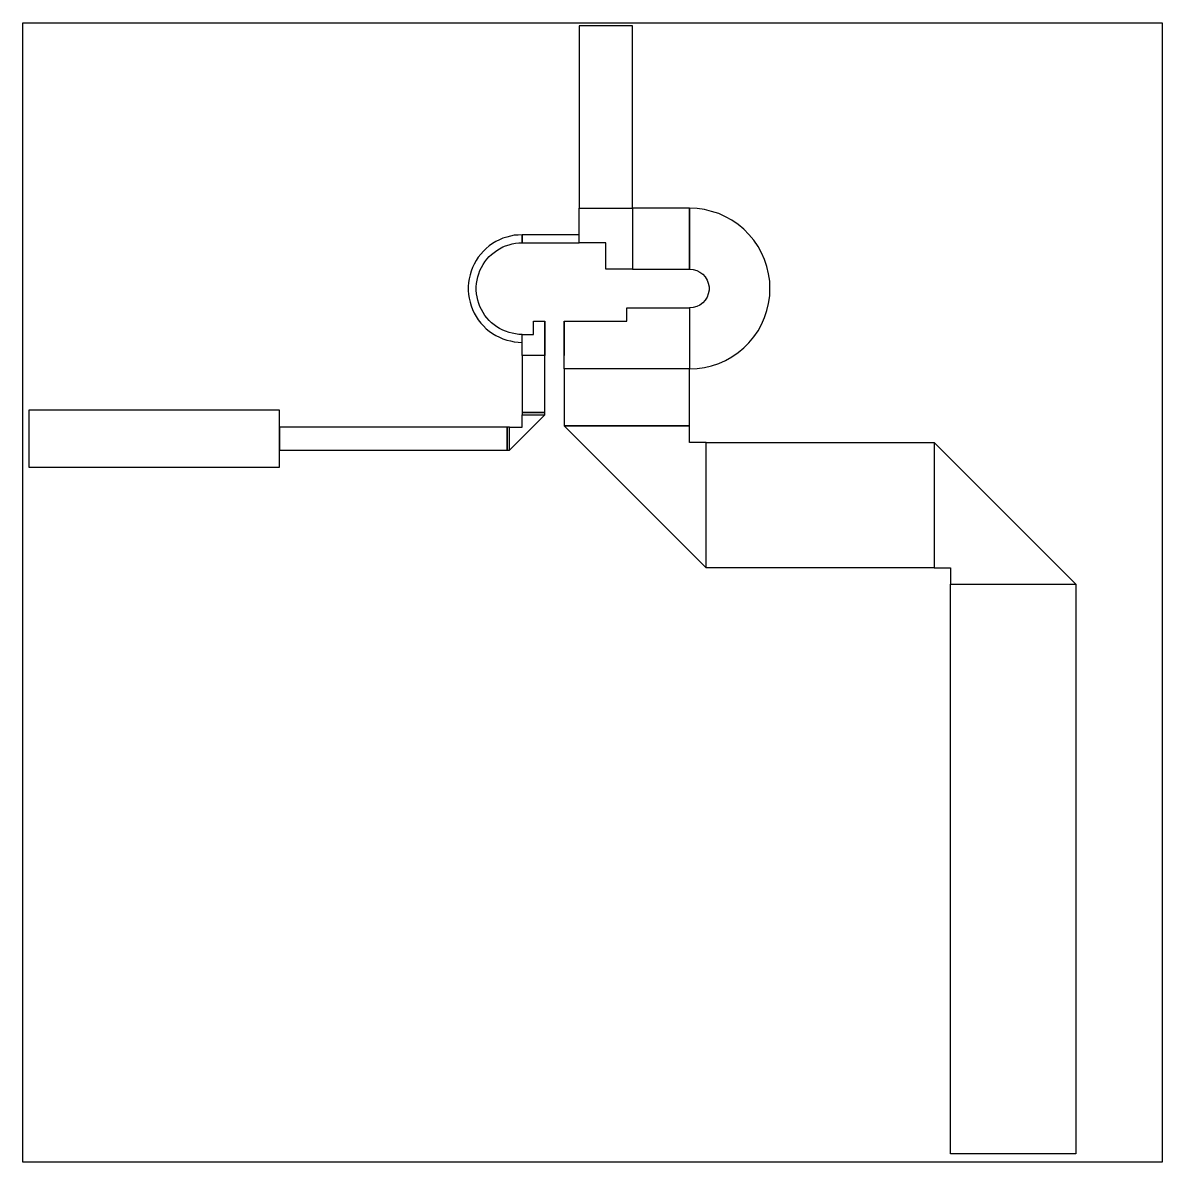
# Model space of a CAD drawing. Extents: x -929 to 71, y -340 to 660.
import ezdxf

# ---------------------------------------------------------------- set-up
doc = ezdxf.new("R2010")
doc.units = 9
doc.layers.add('Error', color=1, linetype='CONTINUOUS')
doc.layers.add('Thick_Metal', color=31, linetype='CONTINUOUS')

msp = doc.modelspace()

# ---------------------------------------------------------------- linework, layer by layer
at = {"layer": 'Error'}
msp.add_lwpolyline([(-929.25, 660.5), (70.75, 660.5), (70.75, -339.5), (-929.25, -339.5), (-929.25, 660.5), (-929, 660.25)], dxfattribs=at)
at = {"layer": 'Thick_Metal'}
for points in [[(-394, 497.75), (-394, 657.75), (-441, 657.75), (-441, 497.75)], [(-394, 497.75), (-394, 444.25), (-417.5, 444.25), (-417.5, 467.5), (-441, 467.5), (-441, 497.75)], [(-394, 444.25), (-344, 444.25), (-344, 497.75), (-394, 497.75)], [(-344, 444.25), (-341, 444), (-337.75, 443), (-335, 441.75), (-332.5, 439.75), (-330.5, 437.5), (-328.75, 434.75), (-327.75, 432), (-327, 428.75), (-327, 425.75), (-327.75, 422.5), (-328.75, 419.75), (-330.5, 417), (-332.5, 414.75), (-335, 412.75), (-337.75, 411.5), (-341, 410.5), (-344, 410.25), (-344, 356.75), (-337.5, 357), (-331, 358), (-324.75, 359.5), (-318.5, 361.5), (-312.5, 364.25), (-307, 367.25), (-301.5, 371), (-296.5, 375.25), (-292, 379.75), (-287.75, 384.75), (-284, 390.25), (-281, 395.75), (-278.25, 401.75), (-276.25, 408), (-274.75, 414.25), (-273.75, 420.75), (-273.5, 427.25), (-273.75, 433.75), (-274.75, 440.25), (-276.25, 446.5), (-278.25, 452.75), (-281, 458.75), (-284, 464.25), (-287.75, 469.75), (-292, 474.75), (-296.5, 479.25), (-301.5, 483.5), (-307, 487.25), (-312.5, 490.25), (-318.5, 493), (-324.75, 495), (-331, 496.5), (-337.5, 497.5), (-344, 497.75)], [(-491, 387), (-494, 387), (-496.75, 387.5), (-499.75, 388), (-502.5, 388.75), (-505.5, 389.75), (-508, 390.75), (-510.75, 392.25), (-513.25, 393.75), (-515.5, 395.5), (-517.75, 397.25), (-520, 399.25), (-522, 401.5), (-523.75, 403.75), (-525.25, 406.25), (-526.75, 408.75), (-528, 411.5), (-529, 414.25), (-530, 417), (-530.5, 420), (-531, 422.75), (-531.25, 425.75), (-531.25, 428.75), (-531, 431.75), (-530.5, 434.5), (-530, 437.5), (-529, 440.25), (-528, 443), (-526.75, 445.75), (-525.25, 448.25), (-523.75, 450.75), (-522, 453), (-520, 455.25), (-517.75, 457.25), (-515.5, 459), (-513.25, 460.75), (-510.75, 462.25), (-508, 463.75), (-505.5, 464.75), (-502.5, 465.75), (-499.75, 466.5), (-496.75, 467), (-494, 467.5), (-491, 467.5), (-491, 474.5), (-494.5, 474.25), (-498, 474), (-501.25, 473.25), (-504.5, 472.5), (-508, 471.5), (-511, 470), (-514, 468.5), (-517, 466.75), (-520, 464.75), (-522.5, 462.5), (-525, 460), (-527.25, 457.5), (-529.5, 454.75), (-531.25, 451.75), (-533, 448.75), (-534.5, 445.75), (-535.75, 442.5), (-536.75, 439.25), (-537.5, 435.75), (-538, 432.5), (-538.25, 429), (-538.25, 425.5), (-538, 422), (-537.5, 418.75), (-536.75, 415.25), (-535.75, 412), (-534.5, 408.75), (-533, 405.75), (-531.25, 402.75), (-529.5, 399.75), (-527.25, 397), (-525, 394.5), (-522.5, 392), (-520, 389.75), (-517, 387.75), (-514, 386), (-511, 384.5), (-508, 383), (-504.5, 382), (-501.25, 381.25), (-498, 380.5), (-494.5, 380.25), (-491, 380)], [(-491, 467.5), (-441, 467.5), (-441, 474.5), (-491, 474.5)], [(-454, 356.75), (-454, 398.5), (-399, 398.5), (-399, 410.25), (-344, 410.25), (-344, 356.75)], [(-491, 368.5), (-491, 387), (-481, 387), (-481, 398.5), (-471, 398.5), (-471, 368.5)], [(-471, 368.5), (-471, 368.5), (-471, 398.5), (-471, 398.5)], [(-454, 368.5), (-454, 368.5), (-454, 398.5), (-454, 398.5)], [(-471, 318.5), (-471, 368.5), (-491, 368.5), (-491, 318.5)], [(-454, 356.75), (-454, 306.75), (-344, 306.75), (-344, 356.75)], [(-704, 320.5), (-924, 320.5), (-924, 270.5), (-704, 270.5)], [(-471, 316.5), (-502, 285.5), (-502, 305.5), (-491, 305.5), (-491, 316.5)], [(-491, 318.5), (-491, 316.5), (-471, 316.5), (-471, 318.5)], [(-704, 285.5), (-504, 285.5), (-504, 305.5), (-704, 305.5)], [(-504, 285.5), (-502, 285.5), (-502, 305.5), (-504, 305.5)], [(-454, 306.75), (-329.5, 182.25), (-329.5, 292.25), (-344, 292.25), (-344, 306.75)], [(-129.5, 182.25), (-329.5, 182.25), (-329.5, 292.25), (-129.5, 292.25)], [(-5, 167.75), (-129.5, 292.25), (-129.5, 182.25), (-115, 182.25), (-115, 167.75)], [(-5, 167.75), (-5, -332.25), (-115, -332.25), (-115, 167.75)]]:
    msp.add_lwpolyline(points, close=True, dxfattribs=at)

doc.saveas('drawing.dxf')
